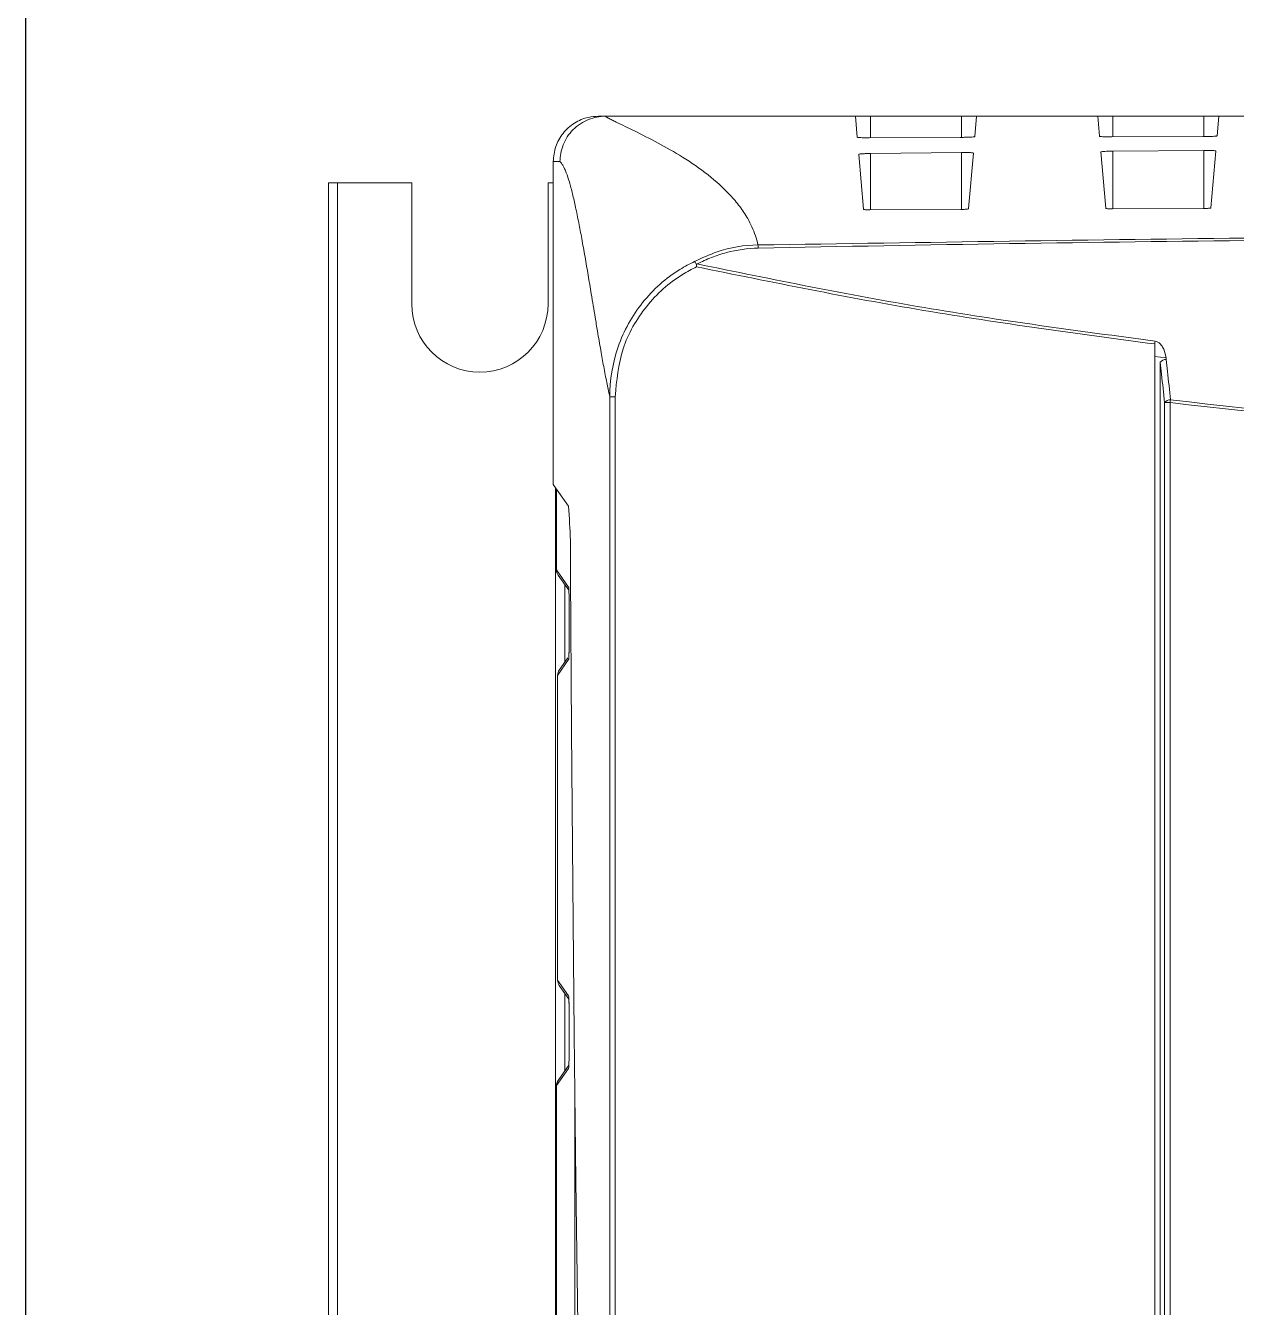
# Model space of a CAD drawing. Header units: millimetres. Extents: x -829 to 2887, y -460 to 1788.
# Drawn here: x -829.02 to -789.05, y 563.2 to 605.53 of the extents above; entities that cross this region are included whole.
import ezdxf

# ---------------------------------------------------------------- set-up
doc = ezdxf.new("R2010")
doc.units = ezdxf.units.MM
doc.layers.add('Inversor', color=4, linetype='Continuous')

msp = doc.modelspace()

# ---------------------------------------------------------------- linework, layer by layer
msp.add_line((-829.025, 844.568), (-829.025, 422.541))
at = {"layer": 'Inversor', "linetype": 'Continuous', "lineweight": 15}
for p, q in [((-810.108, 602.541), (-809.881, 602.541)), ((-809.881, 602.541), (-809.889, 602.541)), ((-809.881, 602.541), (-801.623, 602.541)), ((-801.562, 601.848), (-801.623, 602.541)), ((-801.623, 602.541), (-801.123, 602.541)), ((-801.123, 602.541), (-798.123, 602.541)), ((-801.123, 601.831), (-801.123, 602.541)), ((-798.123, 602.541), (-797.623, 602.541)), ((-798.123, 601.843), (-798.123, 602.541)), ((-797.623, 602.541), (-797.682, 601.868)), ((-797.623, 602.541), (-793.623, 602.541)), ((-793.565, 601.878), (-793.623, 602.541)), ((-793.623, 602.541), (-793.123, 602.541)), ((-793.123, 602.541), (-790.123, 602.541)), ((-793.123, 601.86), (-793.123, 602.541)), ((-790.123, 602.541), (-789.623, 602.541)), ((-790.123, 601.868), (-790.123, 602.541)), ((-789.623, 602.541), (-789.68, 601.892)), ((-789.623, 602.541), (-785.623, 602.541)), ((-798.166, 601.843), (-801.17, 601.83)), ((-790.153, 601.868), (-793.158, 601.86)), ((-801.354, 599.466), (-801.513, 601.281)), ((-801.123, 601.31), (-798.123, 601.343)), ((-801.123, 599.448), (-801.123, 601.31)), ((-798.123, 599.462), (-798.123, 601.343)), ((-797.73, 601.323), (-797.89, 599.488)), ((-793.357, 599.502), (-793.52, 601.362)), ((-793.123, 601.389), (-790.123, 601.412)), ((-793.123, 599.482), (-793.123, 601.389)), ((-790.123, 599.493), (-790.123, 601.412)), ((-789.724, 601.391), (-789.888, 599.517)), ((-811.604, 590.375), (-811.604, 601.041)), ((-811.381, 601.041), (-811.604, 601.041)), ((-819.025, 600.341), (-818.725, 600.341)), ((-819.025, 600.341), (-819.025, 472.541)), ((-816.275, 600.341), (-818.725, 600.341)), ((-818.725, 600.341), (-818.725, 472.541)), ((-816.275, 596.341), (-816.275, 600.341)), ((-811.775, 600.341), (-811.604, 600.341)), ((-811.775, 600.341), (-811.775, 596.341)), ((-798.145, 599.462), (-801.148, 599.448)), ((-790.139, 599.492), (-793.141, 599.482)), ((-791.741, 594.607), (-791.369, 594.557)), ((-809.737, 546.505), (-809.737, 593.276)), ((-809.561, 593.276), (-809.561, 546.505)), ((-791.417, 593.081), (-791.234, 593.081)), ((-791.417, 553.843), (-791.417, 593.081)), ((-791.234, 593.081), (-791.234, 553.843)), ((-811.604, 590.375), (-811.102, 589.663)), ((-811.525, 482.889), (-811.525, 590.263)), ((-811.497, 587.563), (-811.496, 587.559)), ((-811.496, 587.559), (-811.094, 586.989)), ((-811.441, 587.386), (-811.086, 586.883)), ((-811.225, 587.08), (-811.225, 584.503)), ((-811.091, 586.947), (-811.094, 586.989)), ((-811.078, 586.348), (-811.078, 585.235)), ((-811.078, 586.348), (-811.078, 586.348)), ((-811.078, 586.348), (-811.078, 585.235)), ((-811.078, 585.235), (-811.078, 585.235)), ((-811.116, 584.658), (-811.405, 584.248)), ((-811.091, 584.636), (-811.094, 584.594)), ((-811.094, 584.594), (-811.46, 584.075)), ((-811.46, 574.008), (-811.46, 584.075)), ((-811.46, 574.008), (-811.094, 573.489)), ((-811.405, 573.835), (-811.086, 573.383)), ((-811.225, 573.58), (-811.225, 571.003)), ((-811.078, 572.848), (-811.078, 571.735)), ((-811.078, 572.848), (-811.078, 572.848)), ((-811.078, 572.848), (-811.078, 571.735)), ((-811.094, 571.094), (-811.496, 570.524)), ((-811.086, 571.2), (-811.441, 570.697)), ((-810.889, 486.307), (-810.889, 570.383))]:
    msp.add_line(p, q, dxfattribs=at)
at = {"layer": 'Inversor', "linetype": 'Continuous', "lineweight": 0}
for p, q in [((-791.741, 552.711), (-791.741, 595.019)), ((-791.558, 594.413), (-791.558, 553.1)), ((-811.078, 571.735), (-811.078, 571.735))]:
    msp.add_line(p, q, dxfattribs=at)
at = {"layer": 'Inversor', "linetype": 'Continuous', "lineweight": 15, "flags": 128}
for points in [[(-811.033, 587.387), (-810.998, 582.249), (-810.956, 577.191), (-810.908, 572.229), (-810.854, 567.375), (-810.794, 562.643), (-810.727, 558.045), (-810.655, 553.595), (-810.577, 549.304), (-810.493, 545.184), (-810.405, 541.246), (-810.311, 537.502), (-810.213, 533.961), (-810.11, 530.632), (-810.003, 527.526)], [(-811.441, 570.697), (-811.441, 570.697), (-811.441, 570.697), (-811.441, 570.697), (-811.441, 570.697), (-811.441, 570.697), (-811.441, 570.697), (-811.441, 570.697), (-811.441, 570.697), (-811.441, 570.697), (-811.488, 570.593), (-811.493, 570.567), (-811.495, 570.549)]]:
    msp.add_lwpolyline(points, dxfattribs=at)
at = {"layer": 'Inversor', "linetype": 'Continuous', "lineweight": 15}
for centre, radius, start, end in [((-814.025, 596.341), 2.25, 180, 0), ((-791.231, 592.944), 0.232, 87.5836, 143.6679), ((-788.395, 592.75), 2.858, 171.4453, 173.3512), ((-834.029, 587.827), 23.001, 358.9043, 4.5788), ((-811.197, 587.559), 0.3, 179.9524, 215.2224), ((-811.197, 570.524), 0.3, 144.7697, 180.0556)]:
    msp.add_arc(centre, radius, start, end, dxfattribs=at)
at = {"layer": 'Inversor', "linetype": 'Continuous', "lineweight": 0}
for centre, radius, start, end in [((-789.004, 594.69), 2.757, 171.1864, 173.155), ((-791.371, 594.276), 0.232, 87.5585, 143.5866)]:
    msp.add_arc(centre, radius, start, end, dxfattribs=at)
at = {"layer": 'Inversor', "linetype": 'Continuous', "lineweight": 15}
for centre, major_axis, start_param, end_param in [((-811.16, 584.075), (0.173, 0.245), 1.570796, 2.186203), ((-811.16, 574.008), (-0.173, 0.245), 0.955389, 1.570796)]:
    msp.add_ellipse(centre, major_axis=major_axis, ratio=0.999087, start_param=start_param, end_param=end_param, dxfattribs=at)
for points, knots in [([(-811.604, 601.041), (-811.588, 601.21), (-811.555, 601.546), (-811.298, 601.994), (-810.921, 602.334), (-810.5, 602.515), (-810.22, 602.534), (-810.108, 602.541)], [0, 0, 0, 0, 0.21368, 0.427334, 0.641359, 0.856156, 1, 1, 1, 1]), ([(-811.381, 601.041), (-811.381, 601.217), (-811.349, 601.407), (-811.204, 601.775), (-811.09, 601.952), (-810.799, 602.245), (-810.623, 602.36), (-810.256, 602.507), (-810.066, 602.54), (-809.889, 602.541)], [0, 0, 0, 0, 0.25, 0.25, 0.5, 0.5, 0.75, 0.75, 1, 1, 1, 1]), ([(-809.889, 602.541), (-809.874, 602.532), (-809.845, 602.513), (-809.789, 602.481), (-809.729, 602.448), (-809.664, 602.414), (-809.596, 602.38), (-809.463, 602.314), (-809.25, 602.212), (-808.803, 601.998), (-808.168, 601.679), (-807.315, 601.196), (-806.489, 600.627), (-805.858, 600.063), (-805.439, 599.566), (-805.203, 599.211), (-805.038, 598.886), (-804.923, 598.596), (-804.87, 598.392), (-804.843, 598.288)], [0, 0, 0, 0, 0.023289, 0.045606, 0.066948, 0.08731, 0.106691, 0.125088, 0.190682, 0.250236, 0.380594, 0.500778, 0.62852, 0.751316, 0.814294, 0.876469, 0.91699, 0.958165, 1, 1, 1, 1]), ([(-801.17, 601.83), (-801.203, 601.83), (-801.285, 601.83), (-801.403, 601.832), (-801.502, 601.837), (-801.555, 601.842), (-801.56, 601.846), (-801.562, 601.848)], [0, 0, 0, 0, 0.157168, 0.387931, 0.618804, 0.84993, 1, 1, 1, 1]), ([(-797.682, 601.868), (-797.687, 601.865), (-797.697, 601.86), (-797.774, 601.853), (-797.886, 601.848), (-798.023, 601.844), (-798.119, 601.843), (-798.166, 601.843)], [0, 0, 0, 0, 0.202761, 0.405792, 0.608798, 0.811579, 1, 1, 1, 1]), ([(-793.158, 601.86), (-793.195, 601.86), (-793.282, 601.86), (-793.404, 601.862), (-793.504, 601.867), (-793.557, 601.872), (-793.563, 601.876), (-793.565, 601.878)], [0, 0, 0, 0, 0.173679, 0.399933, 0.626269, 0.852833, 1, 1, 1, 1]), ([(-789.68, 601.892), (-789.685, 601.89), (-789.695, 601.885), (-789.772, 601.878), (-789.885, 601.872), (-790.019, 601.869), (-790.111, 601.868), (-790.153, 601.868)], [0, 0, 0, 0, 0.2063977, 0.4130755, 0.6196608, 0.8260488, 1, 1, 1, 1]), ([(-801.513, 601.281), (-801.509, 601.284), (-801.501, 601.29), (-801.434, 601.298), (-801.335, 601.304), (-801.225, 601.309), (-801.152, 601.31), (-801.123, 601.31)], [0, 0, 0, 0, 0.214355, 0.428987, 0.643556, 0.8578, 1, 1, 1, 1]), ([(-798.123, 601.343), (-798.079, 601.343), (-797.991, 601.344), (-797.873, 601.341), (-797.784, 601.335), (-797.736, 601.329), (-797.732, 601.324), (-797.73, 601.323)], [0, 0, 0, 0, 0.212929, 0.426183, 0.639618, 0.853309, 1, 1, 1, 1]), ([(-793.52, 601.362), (-793.516, 601.364), (-793.507, 601.37), (-793.439, 601.378), (-793.339, 601.384), (-793.227, 601.388), (-793.153, 601.389), (-793.123, 601.389)], [0, 0, 0, 0, 0.214286, 0.428892, 0.643377, 0.857501, 1, 1, 1, 1]), ([(-790.123, 601.412), (-790.078, 601.412), (-789.989, 601.412), (-789.869, 601.409), (-789.779, 601.404), (-789.73, 601.397), (-789.726, 601.392), (-789.724, 601.391)], [0, 0, 0, 0, 0.21302, 0.426413, 0.6399, 0.853703, 1, 1, 1, 1]), ([(-809.737, 593.276), (-809.755, 593.361), (-809.788, 593.513), (-809.837, 593.754), (-809.886, 594.003), (-809.952, 594.354), (-810.038, 594.831), (-810.132, 595.375), (-810.237, 596.002), (-810.373, 596.827), (-810.521, 597.714), (-810.658, 598.487), (-810.762, 599.041), (-810.864, 599.537), (-810.968, 599.992), (-811.07, 600.376), (-811.157, 600.639), (-811.226, 600.806), (-811.278, 600.91), (-811.33, 600.991), (-811.364, 601.025), (-811.381, 601.041)], [0, 0, 0, 0, 0.03314, 0.059861, 0.09046, 0.122321, 0.180874, 0.247334, 0.29363, 0.372532, 0.4979, 0.563762, 0.623399, 0.688126, 0.74894, 0.813151, 0.874475, 0.90634, 0.93788, 0.969098, 1, 1, 1, 1]), ([(-797.89, 599.488), (-797.893, 599.485), (-797.899, 599.48), (-797.94, 599.473), (-797.999, 599.467), (-798.072, 599.463), (-798.122, 599.462), (-798.145, 599.462)], [0, 0, 0, 0, 0.204042, 0.408562, 0.612828, 0.816259, 1, 1, 1, 1]), ([(-793.141, 599.482), (-793.161, 599.482), (-793.207, 599.483), (-793.272, 599.485), (-793.325, 599.49), (-793.353, 599.496), (-793.356, 599.501), (-793.357, 599.502)], [0, 0, 0, 0, 0.173117, 0.398935, 0.625122, 0.852222, 1, 1, 1, 1]), ([(-804.843, 598.288), (-793.773, 598.459), (-771.626, 598.8), (-749.48, 598.459), (-738.403, 598.288)], [0, 0, 0, 0, 0.49985, 1, 1, 1, 1]), ([(-806.936, 597.746), (-806.692, 597.859), (-806.042, 598.16), (-805.3, 598.288), (-804.843, 598.288), (-804.843, 598.288)], [0, 0, 0, 0, 0.375962, 0.999973, 1, 1, 1, 1]), ([(-804.839, 598.183), (-805.194, 598.175), (-805.541, 598.127), (-806.047, 597.994), (-806.215, 597.94), (-806.539, 597.814), (-806.696, 597.742), (-806.848, 597.661)], [0, 0, 0, 0, 0.5, 0.5, 0.75, 0.75, 1, 1, 1, 1]), ([(-809.737, 593.276), (-809.737, 593.276), (-809.737, 593.805), (-809.548, 594.972), (-808.727, 596.433), (-807.749, 597.322), (-807.099, 597.661), (-806.936, 597.746)], [0, 0, 0, 0, 0.000017, 0.3012524, 0.60231, 0.900515, 1, 1, 1, 1]), ([(-806.879, 597.657), (-806.888, 597.673), (-806.907, 597.706), (-806.926, 597.735), (-806.934, 597.744), (-806.936, 597.746), (-806.936, 597.746)], [0, 0, 0, 0, 0.346972, 0.693577, 0.97463, 1, 1, 1, 1]), ([(-806.871, 597.568), (-807.027, 597.486), (-807.651, 597.161), (-808.584, 596.312), (-809.404, 594.89), (-809.509, 593.814), (-809.561, 593.276)], [0, 0, 0, 0, 0.099521, 0.39774, 0.698755, 1, 1, 1, 1]), ([(-806.879, 597.657), (-806.87, 597.658), (-806.861, 597.659), (-806.851, 597.661), (-806.85, 597.661), (-806.849, 597.661), (-806.848, 597.661)], [0.00000001369, 0.00000001369, 0.00000001369, 0.00000001369, 0.00002768359, 0.00002768359, 0.00002768359, 0.00003106095, 0.00003106095, 0.00003106095, 0.00003106095]), ([(-806.879, 597.657), (-806.877, 597.638), (-806.875, 597.61), (-806.872, 597.579), (-806.871, 597.569), (-806.871, 597.568)], [0, 0, 0, 0, 0.6617737, 0.9608877, 1, 1, 1, 1]), ([(-791.741, 595.019), (-794.292, 595.36), (-799.371, 596.038), (-804.378, 597.059), (-806.871, 597.568)], [0, 0, 0, 0, 0.502083, 1, 1, 1, 1]), ([(-806.848, 597.661), (-804.357, 597.153), (-799.354, 596.132), (-794.277, 595.453), (-791.728, 595.113)], [0, 0, 0, 0, 0.497917, 1, 1, 1, 1]), ([(-791.417, 593.081), (-791.45, 593.394), (-791.483, 593.707), (-791.516, 594.02), (-791.53, 594.151), (-791.544, 594.282), (-791.558, 594.413)], [0, 0, 0, 0, 0.0010685, 0.0010685, 0.0010685, 0.001515914, 0.001515914, 0.001515914, 0.001515914]), ([(-791.361, 594.507), (-791.347, 594.376), (-791.301, 593.932), (-791.254, 593.488), (-791.221, 593.175)], [0, 0, 0, 0, 0.2951556, 1, 1, 1, 1]), ([(-809.737, 593.276), (-809.736, 593.276), (-809.717, 593.276), (-809.653, 593.276), (-809.608, 593.276), (-809.561, 593.276)], [0, 0, 0, 0, 0.5, 0.5, 1, 1, 1, 1]), ([(-751.942, 593.09), (-758.461, 592.317), (-765.009, 591.928), (-778.165, 591.925), (-784.714, 592.311), (-791.234, 593.081)], [0, 0, 0, 0, 0.5, 0.5, 1, 1, 1, 1]), ([(-791.221, 593.175), (-784.705, 592.406), (-778.161, 592.019), (-765.014, 592.022), (-758.469, 592.411), (-751.954, 593.184)], [0, 0, 0, 0, 0.5, 0.5, 1, 1, 1, 1]), ([(-811.498, 590.224), (-811.498, 590.068), (-811.498, 589.67), (-811.498, 589.109), (-811.498, 588.596), (-811.498, 588.252), (-811.498, 588.023), (-811.498, 587.869), (-811.498, 587.767), (-811.498, 587.698), (-811.498, 587.649), (-811.498, 587.614), (-811.498, 587.589), (-811.497, 587.573), (-811.497, 587.567), (-811.497, 587.563)], [0, 0, 0, 0, 0.174568, 0.446623, 0.628565, 0.750245, 0.831626, 0.886061, 0.922463, 0.946801, 0.963086, 0.977739, 0.984545, 0.992479, 1, 1, 1, 1]), ([(-811.496, 587.546), (-811.496, 587.542), (-811.495, 587.529), (-811.491, 587.499), (-811.483, 587.466), (-811.473, 587.447), (-811.469, 587.437)], [0, 0, 0, 0, 0.122252, 0.443576, 0.723548, 1, 1, 1, 1]), ([(-811.094, 586.989), (-811.093, 586.985), (-811.09, 586.975), (-811.086, 586.902), (-811.082, 586.758), (-811.079, 586.565), (-811.079, 586.42), (-811.078, 586.348)], [0, 0, 0, 0, 0.121533, 0.339158, 0.560148, 0.78002, 1, 1, 1, 1]), ([(-811.089, 586.941), (-811.089, 586.941), (-811.089, 586.943), (-811.088, 586.931), (-811.086, 586.894), (-811.083, 586.796), (-811.08, 586.627), (-811.079, 586.458), (-811.079, 586.358), (-811.079, 586.335)], [0, 0, 0, 0, 0.002099, 0.073224, 0.197226, 0.401301, 0.651576, 0.919697, 1, 1, 1, 1]), ([(-811.078, 585.235), (-811.078, 585.069), (-811.08, 584.907), (-811.086, 584.671), (-811.09, 584.6), (-811.094, 584.594)], [0, 0, 0, 0, 0.5, 0.5, 1, 1, 1, 1]), ([(-811.079, 585.202), (-811.079, 585.158), (-811.079, 585.036), (-811.081, 584.853), (-811.085, 584.715), (-811.088, 584.649), (-811.089, 584.646), (-811.089, 584.645)], [0, 0, 0, 0, 0.161602, 0.446912, 0.735581, 0.913648, 1, 1, 1, 1]), ([(-811.094, 573.489), (-811.09, 573.483), (-811.086, 573.411), (-811.08, 573.176), (-811.078, 573.014), (-811.078, 572.848)], [0, 0, 0, 0, 0.5, 0.5, 1, 1, 1, 1]), ([(-811.089, 573.441), (-811.089, 573.441), (-811.089, 573.443), (-811.088, 573.431), (-811.086, 573.394), (-811.083, 573.296), (-811.08, 573.127), (-811.079, 572.958), (-811.079, 572.858), (-811.079, 572.835)], [0, 0, 0, 0, 0.002095, 0.073221, 0.197222, 0.401276, 0.651578, 0.919698, 1, 1, 1, 1]), ([(-811.497, 570.523), (-811.497, 570.52), (-811.497, 570.516), (-811.497, 570.501), (-811.498, 570.481), (-811.498, 570.09), (-811.498, 568.24), (-811.497, 560.426), (-811.498, 551.902), (-811.498, 543.224), (-811.498, 539.674), (-811.498, 537.244), (-811.498, 536.434)], [0, 0, 0, 0, 0.000648, 0.001243, 0.001832, 0.002601, 0.035226, 0.165725, 0.687719, 0.786313, 0.928771, 1, 1, 1, 1])]:
    msp.add_open_spline(points, degree=3, knots=knots, dxfattribs=at)
at = {"layer": 'Inversor', "linetype": 'Continuous', "lineweight": 0}
for points, knots in [([(-801.148, 599.448), (-801.165, 599.448), (-801.208, 599.448), (-801.27, 599.45), (-801.322, 599.455), (-801.35, 599.461), (-801.353, 599.465), (-801.354, 599.466)], [0, 0, 0, 0, 0.156669, 0.387021, 0.61765, 0.849223, 1, 1, 1, 1]), ([(-789.888, 599.517), (-789.891, 599.515), (-789.896, 599.51), (-789.938, 599.502), (-789.998, 599.497), (-790.069, 599.493), (-790.117, 599.493), (-790.139, 599.492)], [0, 0, 0, 0, 0.207682, 0.415909, 0.623732, 0.830749, 1, 1, 1, 1]), ([(-791.728, 595.113), (-791.704, 595.107), (-791.647, 595.094), (-791.556, 595.025), (-791.445, 594.871), (-791.385, 594.684), (-791.366, 594.545), (-791.361, 594.507)], [0, 0, 0, 0, 0.091049, 0.2126263, 0.4223782, 0.8414054, 1, 1, 1, 1]), ([(-811.078, 571.735), (-811.078, 571.569), (-811.08, 571.407), (-811.086, 571.171), (-811.09, 571.1), (-811.094, 571.094)], [0, 0, 0, 0, 0.5, 0.5, 1, 1, 1, 1])]:
    msp.add_open_spline(points, degree=3, knots=knots, dxfattribs=at)
at = {"layer": 'Inversor', "linetype": 'Continuous', "lineweight": 15}
for points in [[(-804.843, 598.288), (-804.842, 598.281), (-804.841, 598.24), (-804.839, 598.183)], [(-738.407, 598.183), (-749.479, 598.413), (-771.623, 598.634), (-793.767, 598.413), (-804.839, 598.183)], [(-811.496, 570.524), (-811.496, 570.524), (-811.496, 570.523), (-811.497, 570.523)]]:
    msp.add_open_spline(points, degree=3, dxfattribs=at)

doc.saveas('drawing.dxf')
